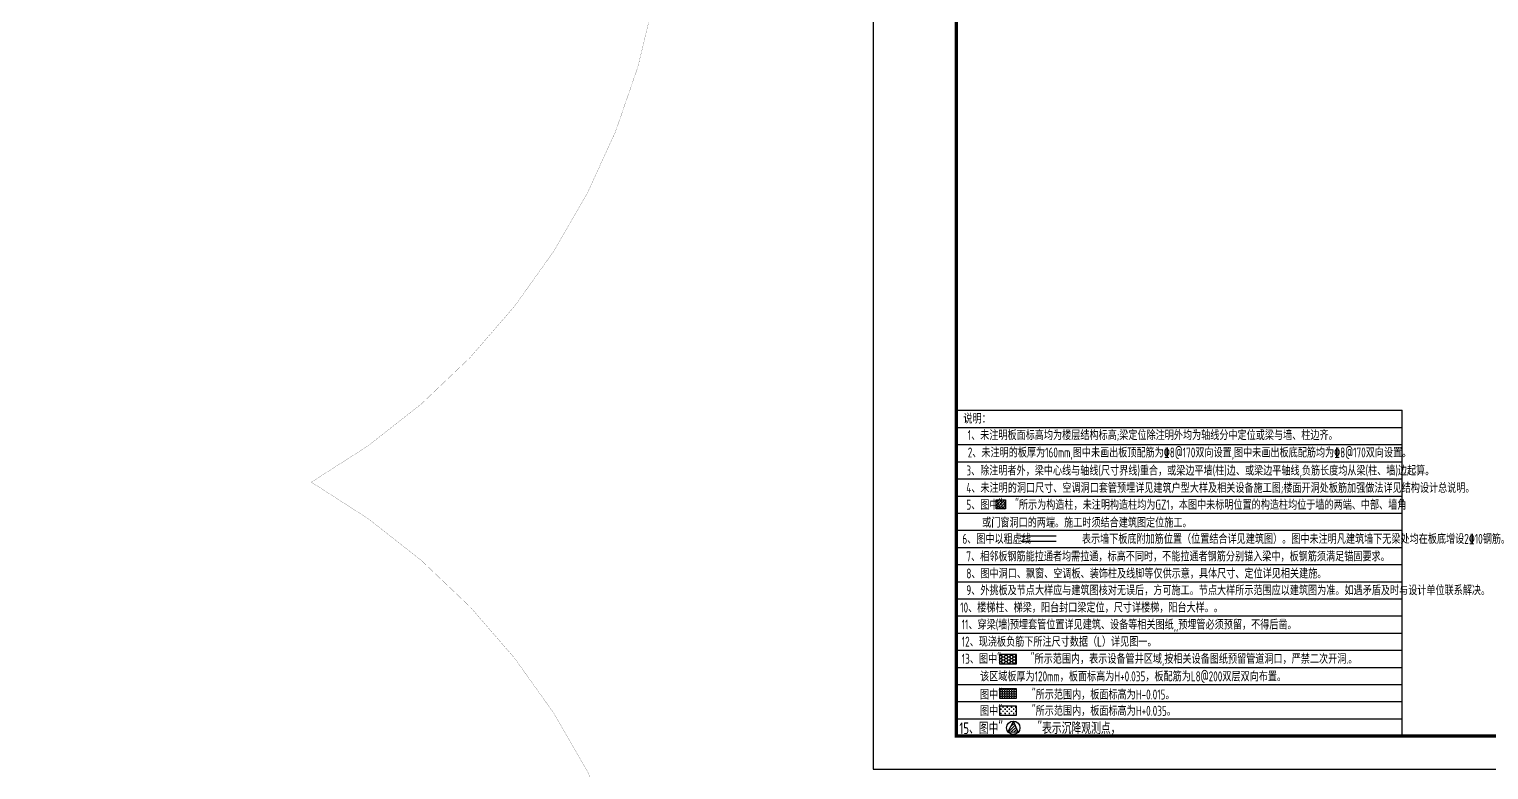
# Model space of a CAD drawing. Extents: x -461650 to 361314, y 245336 to 769729.
# Drawn here: x -52568 to -8794, y 676665 to 698895 of the extents above; entities that cross this region are included whole.
import ezdxf

# ---------------------------------------------------------------- set-up
doc = ezdxf.new("R2010")
doc.units = 0
doc.header["$LTSCALE"] = 1000
doc.linetypes.add('DASH', pattern=[0.35, 0.25, -0.1])
doc.layers.get('0').update_dxf_attribs({"linetype": 'CONTINUOUS'})
for name, color, linetype in [('-TK', 7, 'CONTINUOUS'), ('S-B板填充', 251, 'CONTINUOUS'), ('S-X详图标注', 3, 'CONTINUOUS'), ('S-文字', 7, 'CONTINUOUS'), ('S-板正筋', 2, 'CONTINUOUS'), ('S-构造柱', 212, 'CONTINUOUS'), ('S-表格线', 54, 'CONTINUOUS'), ('S-降板填充', 75, 'CONTINUOUS')]:
    doc.layers.add(name, color=color, linetype=linetype)
doc.layers.add('审图修改', color=2, linetype='CONTINUOUS', plot=False)
doc.styles.add('TSSD_REIN', font='tssdeng.shx', dxfattribs={"width": 0.7, "height": 300, "bigfont": 'tssdchn.shx'})

# ---------------------------------------------------------------- blocks, each defined once
blk = doc.blocks.new('A1')
blk.add_lwpolyline([(0, 59400), (0, 0), (84100, 0), (84100, 59400)], close=True)
at = {"const_width": 100}
blk.add_lwpolyline([(2500, 58400), (2500, 1000), (83100, 1000), (83100, 58400)], close=True, dxfattribs=at)

msp = doc.modelspace()

# ---------------------------------------------------------------- hatches: boundary and pattern name
at = {"layer": 'S-B板填充'}
h = msp.add_hatch(dxfattribs=at)
h.set_pattern_fill('ANGLE', color=252, scale=10, style=0)
h.set_pattern_definition([(0, (61840.76, 483223.1), (0, 69.85), [50.8, -19.05]), (90, (61840.76, 483223.1), (-69.85, 4e-15), [50.8, -19.05])])
h.paths.add_polyline_path([(-23470.08, 678814.75), (-22958.98, 678814.75), (-22958.98, 679093.53), (-23470.08, 679093.53)])
h = msp.add_hatch(dxfattribs=at)
h.set_pattern_fill('CROSS', color=252, scale=10, style=0)
h.set_pattern_definition([(0, (61840.76, 483223.1), (63.5, 63.5), [31.75, -95.25]), (90, (61856.64, 483207.22), (-63.5, 63.5), [31.75, -95.25])])
h.paths.add_polyline_path([(-23470.08, 678300.46), (-22958.98, 678300.46), (-22958.98, 678579.25), (-23470.08, 678579.25)])
at = {"layer": 'S-X详图标注'}
h = msp.add_hatch(dxfattribs=at)
h.set_pattern_fill('METAL', color=256, scale=15, style=0)
h.set_pattern_definition([(45, (32719.71, 572249.883), (-42.426407, 42.426407), [])])
h.paths.add_polyline_path([(-23048.01, 678126.63), (-23213.3, 677805.15), (-22903.91, 677795.11)])
at = {"layer": 'S-构造柱'}
h = msp.add_hatch(dxfattribs=at)
h.set_pattern_fill('ARMORED', color=256, scale=12.857143, style=0)
h.set_pattern_definition([(50, (-1876834.15, 553148.66), (92.2191663, -8.0681316), [9.642857, -106.0714286]), (355, (-1876834.15, 553148.66), (-17.839457, 96.710417), [7.7142857, -84.857143]), (100.4514, (-1876826.47, 553147.98), (74.3797776, 88.642227), [8.1951673, -90.146843]), (46.1842, (-1876834.15, 553174.37), (137.216706, -21.281016), [14.464286, -159.107143]), (96.6356, (-1876822.72, 553172.6), (120.170919, 125.243726), [12.292751, -135.220243]), (351.1842, (-1876834.15, 553174.37), (120.170822, 125.24382), [11.571429, -127.285714]), (21, (-1876821.295, 553167.94), (76.7451924, -51.765286), [9.642857, -106.0714286]), (326, (-1876821.295, 553167.94), (31.2834, 93.233577), [7.7142857, -84.857143]), (71.4514, (-1876814.9, 553163.63), (108.0286237, 41.4682067), [8.1951673, -90.146843]), (37.5, (-1876834.152, 553148.657), (1.56340997, 42.80063835), [0, -83.8285714, 0, -86.1428571, 0, -85.1785714]), (7.5, (-1876834.15, 553148.657), (33.8232262, 50.7100772), [0, -49.1142857, 0, -81.9, 0, -32.4642857]), (327.5, (-1876862.824, 553148.657), (68.6343132, -2.8999121), [0, -32.1428571, 0, -100.2857143, 0, -133.0714286]), (317.5, (-1876875.68, 553148.657), (74.981079, 12.8706406), [0, -41.7857143, 0, -66.6, 0, -94.5]), (45, (-1876834.15, 553148.657), (-45.4568645, 45.4568645), [])])
h.paths.add_polyline_path([(-23565.57, 684771.19), (-23291.28, 684771.19), (-23291.28, 684496.9), (-23565.57, 684496.9)])
at = {"layer": 'S-降板填充', "linetype": 'ByBlock'}
h = msp.add_hatch(dxfattribs=at)
h.set_pattern_fill('HONEY', color=8, scale=17.142857, style=0)
h.set_pattern_definition([(0, (-2836055.174, 612133.053), (81.6428571, 47.1365143), [54.4285714, -108.8571429]), (120, (-2836055.174, 612133.053), (-81.6428474, 47.1365312), [54.4285714, -108.8571429]), (60, (-2836055.174, 612133.053), (9.75e-06, 94.2730455), [-108.8571429, 54.4285714])])
h.paths.add_polyline_path([(-23470.08, 679843.32), (-22958.98, 679843.32), (-22958.98, 680122.1), (-23470.08, 680122.1)])

# ---------------------------------------------------------------- linework, layer by layer
at = {"layer": 'S-X详图标注'}
msp.add_lwpolyline([(-23048.01, 678126.63), (-23213.3, 677805.15), (-22903.91, 677795.11), (-23048.01, 678126.63)], dxfattribs=at)
msp.add_circle((-23054.49, 677926.73), 200, dxfattribs=at)
at = {"layer": 'S-板正筋', "linetype": 'DASH', "const_width": 42.86}
for points in [[(-22833.05, 683682.92), (-22833.05, 683682.92), (-21762.54, 683682.93), (-21762.54, 683682.93)], [(-22833.05, 683524.86), (-22833.05, 683524.86), (-21762.54, 683524.87), (-21762.54, 683524.87)]]:
    msp.add_lwpolyline(points, dxfattribs=at)
at = {"layer": 'S-构造柱'}
msp.add_lwpolyline([(-23565.57, 684771.19), (-23291.28, 684771.19), (-23291.28, 684496.9), (-23565.57, 684496.9), (-23565.57, 684771.19)], dxfattribs=at)
at = {"layer": 'S-表格线'}
for p, q in [((-24758.09, 677683.4), (-24758.09, 687454.83)), ((-24758.09, 687454.83), (-11393.68, 687454.83)), ((-11393.68, 677683.4), (-11393.68, 687454.83)), ((-24758.09, 678711.97), (-24758.09, 686980.05)), ((-24758.09, 686940.54), (-11393.68, 686940.54)), ((-24758.09, 686426.26), (-11393.68, 686426.26)), ((-24758.09, 685911.97), (-11393.68, 685911.97)), ((-24758.09, 685397.68), (-11393.68, 685397.68)), ((-24758.09, 684883.4), (-11393.68, 684883.4)), ((-24758.09, 684369.11), (-11393.68, 684369.11)), ((-24758.09, 683854.83), (-11393.68, 683854.83)), ((-24758.09, 683340.54), (-11393.68, 683340.54)), ((-24758.09, 682826.26), (-11393.68, 682826.26)), ((-24758.09, 682311.97), (-11393.68, 682311.97)), ((-24758.09, 681797.68), (-11393.68, 681797.68)), ((-24758.09, 681283.4), (-11393.68, 681283.4)), ((-24758.09, 680769.11), (-11393.68, 680769.11)), ((-24758.09, 680254.83), (-11393.68, 680254.83)), ((-24758.09, 679740.54), (-11393.68, 679740.54)), ((-24758.09, 679226.26), (-11393.68, 679226.26)), ((-24758.09, 678711.97), (-11393.68, 678711.97)), ((-24758.09, 678197.68), (-11393.68, 678197.68)), ((-24758.09, 677683.4), (-11393.68, 677683.4))]:
    msp.add_line(p, q, dxfattribs=at)
at = {"layer": 'S-降板填充'}
for points in [[(-23470.08, 679843.32), (-22958.98, 679843.32), (-22958.98, 680122.1), (-23470.08, 680122.1)], [(-23470.08, 678814.75), (-22958.98, 678814.75), (-22958.98, 679093.53), (-23470.08, 679093.53)], [(-23470.08, 678300.46), (-22958.98, 678300.46), (-22958.98, 678579.25), (-23470.08, 678579.25)]]:
    msp.add_lwpolyline(points, close=True, dxfattribs=at)
at = {"layer": '审图修改', "const_width": 5}
msp.add_lwpolyline([(-228554.53, 759077.22, -0.57735027), (-191664.66, 759077.22, -0.57735027), (-154774.78, 759077.22, -0.57735027), (-117884.91, 759077.22, -0.57735027), (-80995.04, 759077.22, -0.57735027), (-44105.17, 759077.22, -0.57735027), (-44105.17, 722187.35, -0.57735027), (-44105.17, 685297.48, -0.57735027), (-44105.17, 648407.61, -0.57735027), (-44105.17, 611517.73, -0.57735027), (-44105.17, 574627.86, -0.57735027), (-44105.17, 537737.99, -0.57735027), (-44105.17, 500848.12, -0.57735027)], format="xyb", dxfattribs=at)

# ---------------------------------------------------------------- block references
at = {"layer": '-TK'}
msp.add_blockref('A1', (-27258.09, 676683.4), dxfattribs=at)

# ---------------------------------------------------------------- texts
at = {"layer": 'S-文字', "style": 'TSSD_REIN', "width": 0.7}
for s, p in [('说明：', (-24550.24, 687057.05)), ('1、未注明板面标高均为楼层结构标高;梁定位除注明外均为轴线分中定位或梁与墙、柱边齐。', (-24419.85, 686560.8)), ('2、未注明的板厚为160mm,图中未画出板顶配筋为%%1328@170双向设置,图中未画出板底配筋均为%%1328@170双向设置。', (-24419.85, 686038.99)), ('3、除注明者外，梁中心线与轴线(尺寸界线)重合，或梁边平墙(柱)边、或梁边平轴线,负筋长度均从梁(柱、墙)边起算。', (-24463.04, 685497.86)), ('4、未注明的洞口尺寸、空调洞口套管预埋详见建筑户型大样及相关设备施工图;楼面开洞处板筋加强做法详见结构设计总说明。', (-24463.04, 684977.86)), ('5、图中"   "所示为构造柱，未注明构造柱均为GZ1，本图中未标明位置的构造柱均位于墙的两端、中部、墙角', (-24463.04, 684471.61)), ('或门窗洞口的两端。施工时须结合建筑图定位施工。', (-23986.6, 683936.62)), ('6、图中以粗虚线            表示墙下板底附加筋位置（位置结合详见建筑图）。图中未注明凡建筑墙下无梁处均在板底增设2%%13210钢筋。', (-24582.07, 683447.01)), ('7、相邻板钢筋能拉通者均需拉通，标高不同时，不能拉通者钢筋分别锚入梁中，板钢筋须满足锚固要求。', (-24463.04, 682922.01)), ('8、图中洞口、飘窗、空调板、装饰柱及线脚等仅供示意，具体尺寸、定位详见相关建施。', (-24463.04, 682407.72)), ('9、外挑板及节点大样应与建筑图核对无误后，方可施工。节点大样所示范围应以建筑图为准。如遇矛盾及时与设计单位联系解决。', (-24463.04, 681905.26)), ('10、楼梯柱、梯梁，阳台封口梁定位，尺寸详楼梯，阳台大样。。', (-24647.27, 681386.42)), ('11、穿梁(墙)预埋套管位置详见建筑、设备等相关图纸,,预埋管必须预留，不得后凿。', (-24599.78, 680876.11)), ('12、现浇板负筋下所注尺寸数据（L）详见图一。', (-24599.78, 680361.82)), ('13、图中"       "所示范围内，表示设备管井区域,按相关设备图纸预留管道洞口，严禁二次开洞.。', (-24599.78, 679847.54)), ('该区域板厚为120mm，板面标高为H+0.035，板配筋为L8@200双层双向布置。', (-24051.67, 679319.78)), ('图中"       "所示范围内，板面标高为H-0.015。', (-24051.67, 678775.02)), ('图中"       "所示范围内，板面标高为H+0.035。', (-24051.67, 678285.28))]:
    msp.add_text(s, height=300, dxfattribs=at).set_placement(p)
at = {"layer": 'S-文字', "color": 1, "style": 'TSSD_REIN', "width": 0.7}
msp.add_text('15、图中"       "表示沉降观测点，', height=350, dxfattribs=at).set_placement((-24669.75, 677738.02))

doc.saveas('drawing.dxf')
